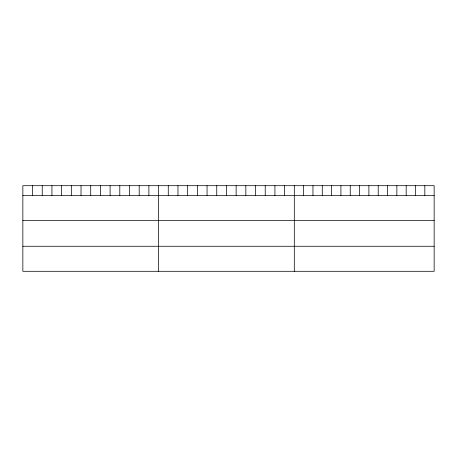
<?xml version="1.0" encoding="UTF-8"?>
<svg xmlns="http://www.w3.org/2000/svg" width="457" height="457" viewBox="0 0 457 457"><rect width="100%" height="100%" fill="white"/><g stroke="black" fill="none" stroke-linecap="round" stroke-linejoin="round"><path stroke-width="0.69" d="M434.15 195.447L434.15 271.298L22.85 271.298L22.85 185.702L434.15 185.702L434.15 195.447L22.85 195.447M22.85 220.48L434.15 220.48M22.85 246.266L434.15 246.266M424.827 185.702L424.827 195.447M415.504 185.702L415.504 195.447M406.182 185.702L406.182 195.447M396.859 185.702L396.859 195.447M387.536 185.702L387.536 195.447M378.213 185.702L378.213 195.447M368.89 185.702L368.89 195.447M359.568 185.702L359.568 195.447M350.245 185.702L350.245 195.447M340.922 185.702L340.922 195.447M331.599 185.702L331.599 195.447M322.276 185.702L322.276 195.447M312.954 185.702L312.954 195.447M303.631 185.702L303.631 195.447M294.308 185.702L294.308 271.298M284.614 185.702L284.614 195.447M274.92 185.702L274.92 195.447M265.226 185.702L265.226 195.447M255.526 185.702L255.526 195.447M245.832 185.702L245.832 195.447M236.138 185.702L236.138 195.447M226.444 185.702L226.444 195.447M216.749 185.702L216.749 195.447M207.055 185.702L207.055 195.447M197.361 185.702L197.361 195.447M187.661 185.702L187.661 195.447M177.967 185.702L177.967 195.447M168.273 185.702L168.273 195.447M158.579 185.702L158.579 271.298M148.885 185.702L148.885 195.447M139.191 185.702L139.191 195.447M129.497 185.702L129.497 195.447M119.797 185.702L119.797 195.447M110.103 185.702L110.103 195.447M100.409 185.702L100.409 195.447M90.715 185.702L90.715 195.447M81.02 185.702L81.02 195.447M71.326 185.702L71.326 195.447M61.632 185.702L61.632 195.447M51.932 185.702L51.932 195.447M42.238 185.702L42.238 195.447M32.544 185.702L32.544 195.447"/></g></svg>
